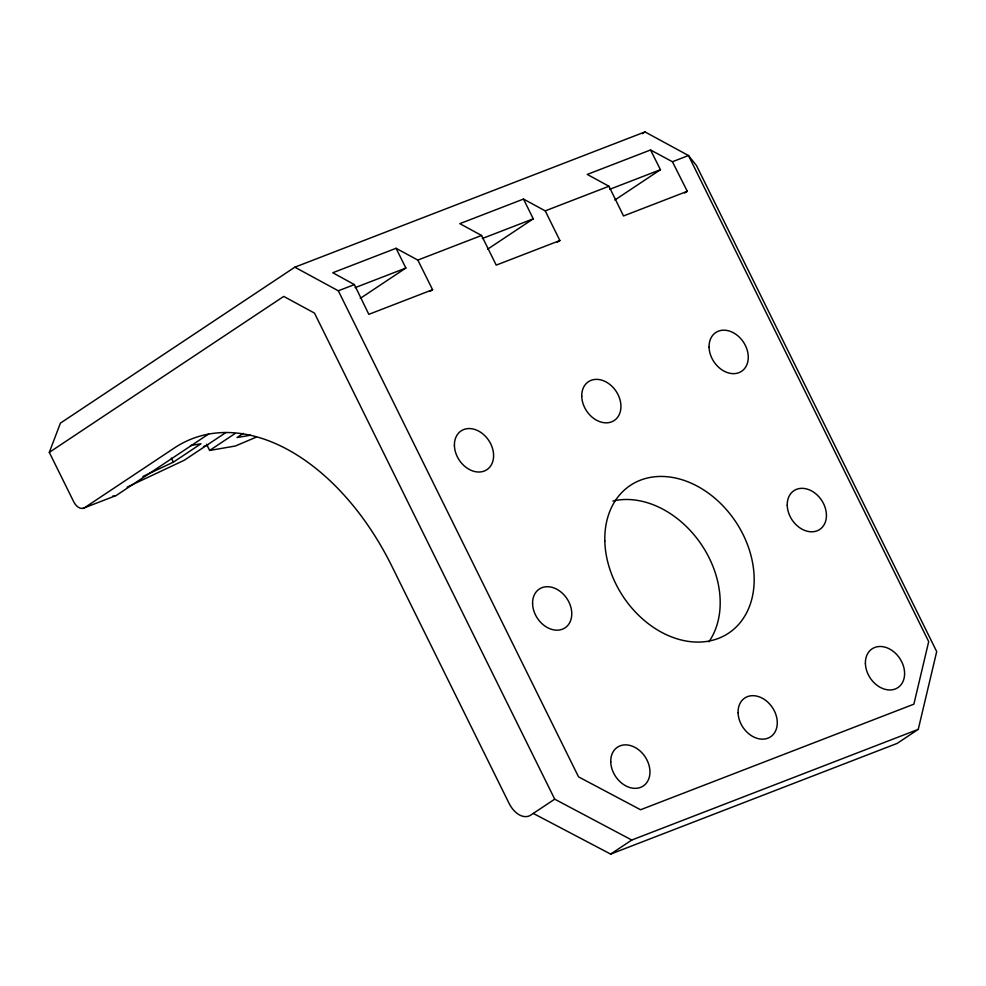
<?xml version="1.0" encoding="UTF-8"?>
<svg xmlns="http://www.w3.org/2000/svg" width="986" height="986" viewBox="0 0 986 986"><rect width="100%" height="100%" fill="white"/><g stroke="black" fill="none" stroke-linecap="round" stroke-linejoin="round"><path stroke-width="1.48" d="M918.262 729.357L936.7 651.598L696.473 165.537L688.475 155.529L644.992 131.914L294.839 267.181L60.405 423.142L49.3 452.364L73.728 501.788A11.092 7.087 68.9 0 0 84.599 507.691L174.374 447.977A221.825 141.75 68.9 0 1 391.775 566.038L509.035 803.282A22.185 14.174 68.9 0 0 530.776 815.089L554.711 799.165L631.767 840.035L918.262 729.357L897.149 743.407L610.654 854.086L533.278 813.425M49.3 452.364L283.734 296.404L314.485 313.104L554.711 799.165M360.272 298.376L405.875 268.044L396.052 248.299L332.775 272.74L354.381 284.597L368.826 314.337L432.583 289.699L417.842 260.082L396.052 248.299M642.428 133.628L644.992 131.914M487.676 249.162L533.266 218.83L523.492 199.061L459.821 223.662L481.562 235.469L496.217 265.123L559.888 240.522L545.233 210.868L523.492 199.061M142.921 476.472L173.363 462.151L200.996 443.762L190.495 445.573M430.019 291.412L432.583 289.699M225.868 432.546L184.16 460.289L127.169 487.121M206.579 444.267L209.636 450.454L234.902 433.63M243.308 433.372L237.022 437.55L250.53 435.233M614.82 200.059L660.447 169.703L650.538 149.983L587.262 174.423L608.954 186.255L623.522 215.946L687.291 191.309L672.427 161.741L650.538 149.983M557.324 242.223L559.888 240.522M684.728 193.009L687.291 191.309M610.654 854.086L631.767 840.035M255.892 437.279L235.407 446.005L209.636 450.454M294.839 267.181L338.321 290.796L354.381 284.597M417.842 260.082L481.562 235.469M545.233 210.868L608.954 186.255M672.427 161.741L688.475 155.529L928.701 641.603L913.874 704.177L640.567 809.752L578.548 776.869L338.321 290.796M355.096 287.653L405.875 268.044M482.327 238.513L533.266 218.83M609.681 189.312L660.447 169.703M203.51 446.559L207.775 444.908M82.886 508.382L114.573 496.143M171.354 458.108L173.363 462.151M112.65 496.106A11.092 7.075 69.5 0 0 116.286 495.453L206.062 435.726A221.825 141.54 69.5 0 1 208.527 434.136M612.922 501.024A88.728 67.492 55.6 0 1 701.095 544.112A88.728 67.492 55.6 0 1 708.86 641.824M532.576 603.666A23.294 17.736 56.4 0 0 562.439 629.204A23.294 17.736 56.4 0 0 561.515 592.475A23.294 17.736 56.4 0 0 532.576 603.666M787.235 505.288A23.294 17.736 56.4 0 0 817.098 530.825A23.294 17.736 56.4 0 0 816.174 494.097A23.294 17.736 56.4 0 0 787.235 505.288M581.74 396.31A23.294 17.736 56.4 0 0 611.603 421.86A23.294 17.736 56.4 0 0 610.679 385.132A23.294 17.736 56.4 0 0 581.74 396.31M738.07 712.631A23.294 17.736 56.4 0 0 767.934 738.181A23.294 17.736 56.4 0 0 767.022 701.453A23.294 17.736 56.4 0 0 738.07 712.631M865.4 663.442A23.294 17.736 56.4 0 0 895.263 688.992A23.294 17.736 56.4 0 0 894.351 652.264A23.294 17.736 56.4 0 0 865.4 663.442M709.07 347.121A23.294 17.736 56.4 0 0 738.933 372.671A23.294 17.736 56.4 0 0 738.009 335.943A23.294 17.736 56.4 0 0 709.07 347.121M454.41 445.499A23.294 17.736 56.4 0 0 484.262 471.049A23.294 17.736 56.4 0 0 483.35 434.321A23.294 17.736 56.4 0 0 454.41 445.499M610.741 761.821A23.294 17.736 56.4 0 0 640.604 787.37A23.294 17.736 56.4 0 0 639.692 750.642A23.294 17.736 56.4 0 0 610.741 761.821M604.825 541.018A88.728 67.578 56.4 0 0 718.584 638.336A88.728 67.578 56.4 0 0 715.096 498.423A88.728 67.578 56.4 0 0 604.825 541.018"/></g></svg>
